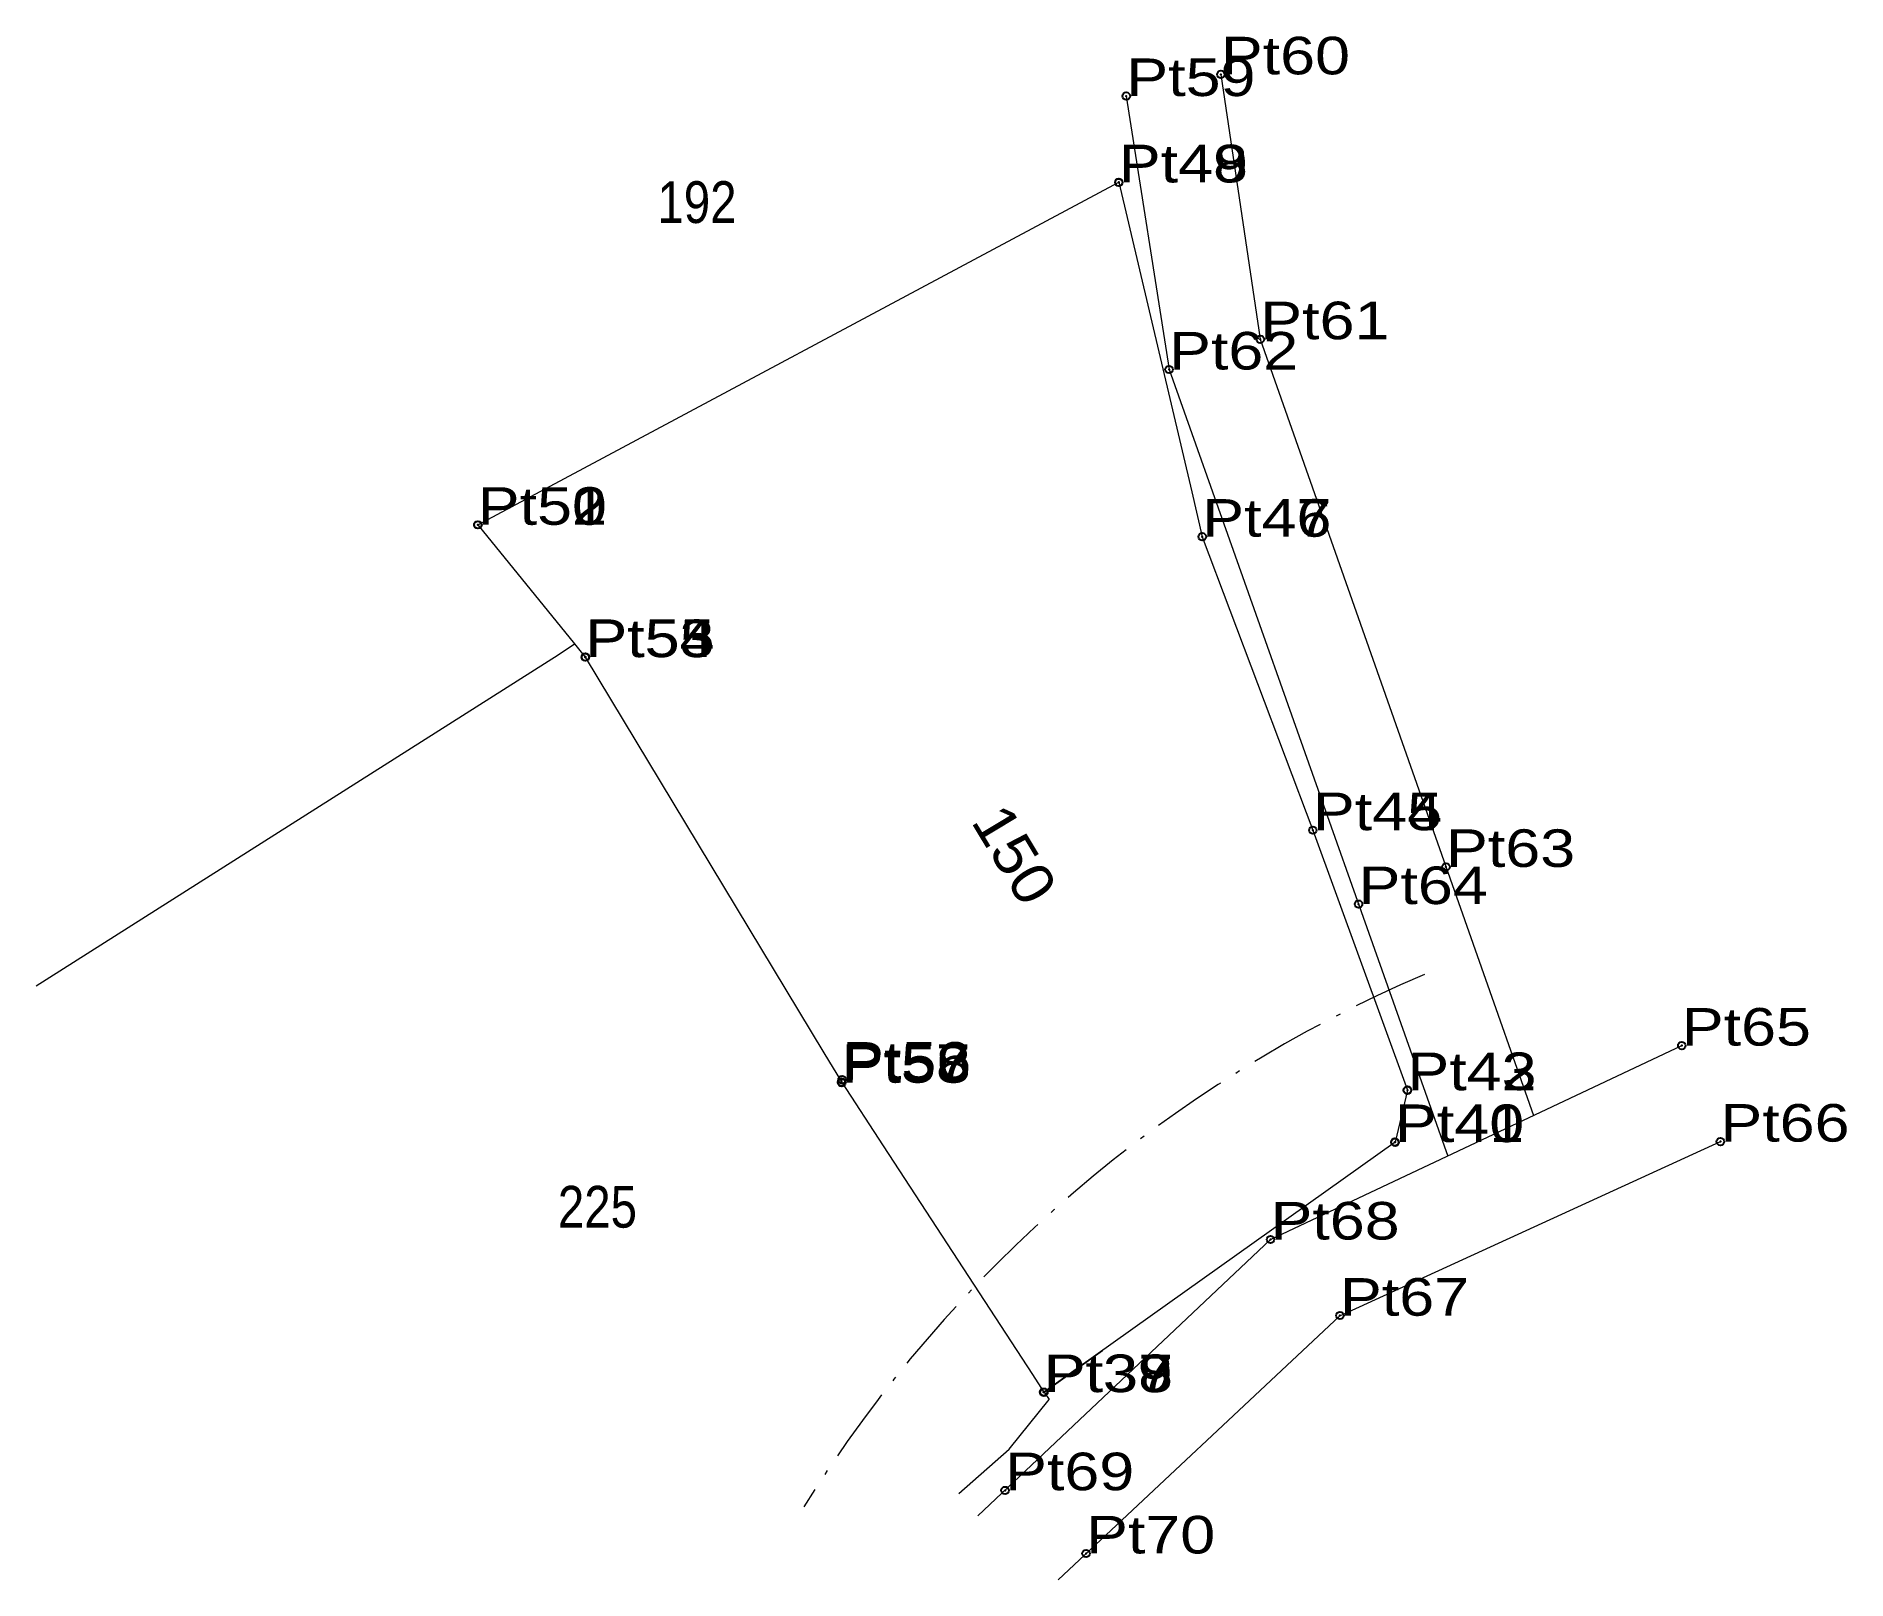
# Model space of a CAD drawing. Header units: metres. Extents: x 551457.1 to 551543.8, y 1838649.5 to 1838723.5.
import ezdxf
from ezdxf.enums import TextEntityAlignment as Align

# ---------------------------------------------------------------- set-up
doc = ezdxf.new("R2010")
doc.units = ezdxf.units.M
doc.header["$LTSCALE"] = 0.72
doc.header["$PDMODE"] = 32
doc.header["$PDSIZE"] = 0.36
doc.linetypes.add('DOT_DASHED', pattern=[7.7, 5, -1.2, 0.3, -1.2])
for name, color, linetype, lineweight in [('10', 7, 'Continuous', 13), ('16', 7, 'Continuous', 13), ('22', 7, 'Continuous', 13), ('30', 7, 'DOT_DASHED', 13)]:
    doc.layers.add(name, color=color, linetype=linetype, lineweight=lineweight)
for name, color, linetype in [('12', 7, 'Continuous'), ('13', 7, 'Continuous'), ('7', 7, 'Continuous')]:
    doc.layers.add(name, color=color, linetype=linetype)

msp = doc.modelspace()

# ---------------------------------------------------------------- linework, layer by layer
at = {"layer": '10'}
for p, q in [((551478.22, 1838700.05), (551482.85, 1838694.35)), ((551505.37, 1838658.5), (551508.16, 1838660.49))]:
    msp.add_line(p, q, dxfattribs=at)
for points in [[(551478.22, 1838700.05), (551508.94, 1838716.46), (551512.44, 1838701.63)], [(551512.44, 1838701.63), (551512.94, 1838699.48), (551518.24, 1838685.42), (551522.77, 1838672.96), (551522.18, 1838670.48), (551505.35, 1838658.5)], [(551482.85, 1838694.35), (551483.37, 1838693.71), (551494.81, 1838674.76), (551495.65, 1838673.36), (551497.65, 1838670.3), (551504.8, 1838659.34), (551505.35, 1838658.5), (551505.37, 1838658.5)]]:
    msp.add_lwpolyline(points, dxfattribs=at)
at = {"layer": '16'}
msp.add_line((551505.37, 1838658.5), (551505.61, 1838658.14), dxfattribs=at)
for points in [[(551457.06, 1838677.97), (551482.07, 1838693.82), (551482.85, 1838694.35)], [(551501.27, 1838653.65), (551503.69, 1838655.77), (551505.61, 1838658.14)]]:
    msp.add_lwpolyline(points, dxfattribs=at)
at = {"layer": '22'}
for points in [[(551513.83, 1838721.63), (551515.72, 1838708.94), (551528.82, 1838671.75)], [(551509.3, 1838720.59), (551511.35, 1838707.49), (551524.71, 1838669.81)], [(551502.19, 1838652.57), (551516.21, 1838665.81), (551535.92, 1838675.1)], [(551506.03, 1838649.51), (551519.54, 1838662.16), (551537.77, 1838670.5)]]:
    msp.add_lwpolyline(points, dxfattribs=at)
at = {"layer": '30'}
msp.add_arc((551549.233, 1838618.509), 65.25, 113.14035, 148.07808, dxfattribs=at)
at = {"layer": '7'}
for p in [(551513.83, 1838721.63), (551509.3, 1838720.59), (551508.94, 1838716.46), (551508.94, 1838716.45), (551515.72, 1838708.94), (551511.35, 1838707.49), (551478.22, 1838700.05), (551478.23, 1838700.05), (551512.94, 1838699.48), (551483.37, 1838693.71), (551483.38, 1838693.72), (551483.38, 1838693.71), (551518.24, 1838685.42), (551524.62, 1838683.66), (551520.43, 1838681.88), (551535.92, 1838675.1), (551495.68, 1838673.47), (551495.65, 1838673.36), (551495.66, 1838673.32), (551522.77, 1838672.97), (551522.77, 1838672.96), (551522.17, 1838670.48), (551522.18, 1838670.47), (551537.77, 1838670.5), (551516.21, 1838665.81), (551519.54, 1838662.17), (551505.33, 1838658.5), (551505.35, 1838658.5), (551505.35, 1838658.49), (551503.49, 1838653.79), (551507.37, 1838650.77)]:
    msp.add_point(p, dxfattribs=at)

# ---------------------------------------------------------------- texts
at = {"layer": '12', "width": 1.25}
for s, p in [('Pt60', (551513.83, 1838721.63)), ('Pt59', (551509.3, 1838720.59)), ('Pt48', (551508.94, 1838716.46)), ('Pt49', (551508.94, 1838716.45)), ('Pt61', (551515.72, 1838708.94)), ('Pt62', (551511.35, 1838707.49)), ('Pt50', (551478.22, 1838700.05)), ('Pt52', (551478.22, 1838700.05)), ('Pt51', (551478.22, 1838700.05)), ('Pt46', (551512.94, 1838699.48)), ('Pt47', (551512.94, 1838699.48)), ('Pt53', (551483.37, 1838693.71)), ('Pt55', (551483.38, 1838693.72)), ('Pt54', (551483.38, 1838693.71)), ('Pt44', (551518.24, 1838685.42)), ('Pt45', (551518.24, 1838685.42)), ('Pt63', (551524.62, 1838683.66)), ('Pt64', (551520.43, 1838681.88)), ('Pt65', (551535.92, 1838675.1)), ('Pt56', (551495.68, 1838673.47)), ('Pt57', (551495.65, 1838673.36)), ('Pt58', (551495.66, 1838673.32)), ('Pt43', (551522.77, 1838672.97)), ('Pt42', (551522.77, 1838672.96)), ('Pt41', (551522.17, 1838670.48)), ('Pt40', (551522.18, 1838670.48)), ('Pt66', (551537.77, 1838670.5)), ('Pt68', (551516.21, 1838665.81)), ('Pt67', (551519.54, 1838662.16)), ('Pt39', (551505.33, 1838658.5)), ('Pt37', (551505.35, 1838658.5)), ('Pt38', (551505.35, 1838658.5)), ('Pt69', (551503.49, 1838653.8)), ('Pt70', (551507.37, 1838650.77))]:
    msp.add_text(s, height=1.8, dxfattribs=at).set_placement(p)
at = {"layer": '13', "width": 0.85}
for s, p in [('192', (551488.725, 1838714.51)), ('225', (551483.955, 1838666.38))]:
    msp.add_text(s, height=2, dxfattribs=at).set_placement(p, align=Align.CENTER)
at = {"layer": '13', "width": 1.1}
msp.add_text('150', height=2, rotation=301.037, dxfattribs=at).set_placement((551503.093, 1838683.741), align=Align.CENTER)

doc.saveas('drawing.dxf')
